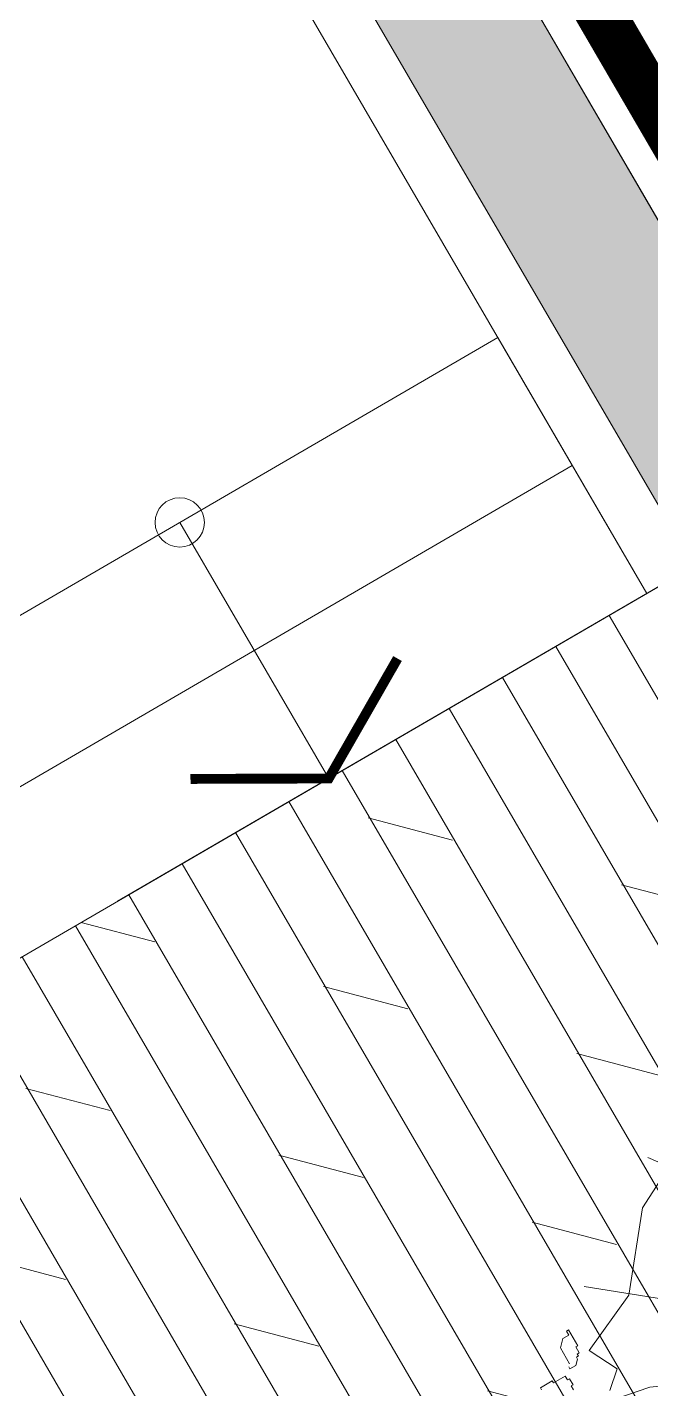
# Model space of a CAD drawing. Header units: millimetres. Extents: x 567980 to 569372, y 2065777 to 2066674.
# Drawn here: x 568738.397 to 568739.659, y 2066208.229 to 2066210.987 of the extents above; entities that cross this region are included whole.
import ezdxf

# ---------------------------------------------------------------- set-up
doc = ezdxf.new("R2010")
doc.units = ezdxf.units.MM
doc.linetypes.add('CENTER', pattern=[3, 1.5, -0.5, 0.5, -0.5])
for name, color, linetype, lineweight in [('boDnv', 54, 'Continuous', 25), ('E- CHU THICH', 162, 'Continuous', 13), ('E- RANH GIOI', 1, 'CENTER', 13), ('E- THAY', 9, 'Continuous', 20), ('E-Manh', 251, 'Continuous', 13), ('i_Cay', 114, 'Continuous', 13), ('i_Hatch', 250, 'Continuous', 13), ('LD-THAY', 9, 'Continuous', 13)]:
    doc.layers.add(name, color=color, linetype=linetype, lineweight=lineweight)
doc.layers.add('ChiaLo', color=128, linetype='CENTER')
doc.layers.add('loKBT', color=42, linetype='Continuous')

# ---------------------------------------------------------------- blocks, each defined once
blk = doc.blocks.new('NEN')
at = {"layer": 'ChiaLo', "ltscale": 5}
blk.add_lwpolyline([(53.67482594051398, -180.6169599411078), (33.55964076297823, -146.0427018103655)], dxfattribs=at)
at = {"layer": 'loKBT'}
for points in [[(44.36409642838407, -139.7567064419854), (33.55964076286182, -146.0427018098999), (43.61723335180432, -163.3298308758531), (54.4216890175594, -157.0438355079386)], [(33.55964076297823, -146.0427018101327), (22.75518509664107, -152.3286971785128), (32.81277768616565, -169.6158262437675), (43.61723335192073, -163.3298308756202)]]:
    blk.add_lwpolyline(points, close=True, dxfattribs=at)
blk = doc.blocks.new('BT-03')
at = {"layer": 'loKBT'}
for points in [[(7481040.000684443, 979879.001146662), (7468540.00034167, 979879.0011460348), (7468540.000342732, 959879.0005977215), (7481040.000685384, 959879.0005981395)], [(7468540.000342044, 959879.0005977215), (7481040.000683639, 959879.0005981978), (7481040.000683622, 979879.001146438), (7468540.000341088, 979879.0011461995)], [(7493540.00102708, 979879.001147078), (7481040.000684562, 979879.0011468694), (7481040.00068443, 959879.0005984079), (7493540.001026978, 959879.0005986479)], [(7493540.001026961, 979879.0011465959), (7481040.000684188, 979879.0011459688), (7481040.000685251, 959879.0005976558), (7493540.001027903, 959879.0005980742)], [(7481040.00068456, 959879.0005976558), (7493540.001026157, 959879.000598132), (7493540.001026139, 979879.0011463722), (7481040.000683605, 979879.0011461342)]]:
    blk.add_lwpolyline(points, close=True, dxfattribs=at)
blk = doc.blocks.new('mb-cay40')
at = {"color": 0, "linetype": 'ByBlock'}
for centre, radius, start, end in [((-136.2343589076481, 736.8957466763095), 62.92479999999998, 125.4093320002077, 202.7100880001333), ((-230.740058907686, 763.8882466762698), 62.92479999999998, 305.4093320002077, 22.71008800013334), ((16.26654109236551, 684.2603466763248), 136.5301, 133.811686000385, 194.307733999988), ((-210.5471589076042, 749.0423466762695), 136.5301, 313.811686000385, 14.30773399998799), ((-426.9131589077006, 693.7752466762759), 54.12369999999999, 146.8150690002197, 244.0193430003837), ((-495.9196589076018, 674.7454466763011), 54.12369999999999, 326.8150690002197, 64.01934300038363), ((-299.5701589075907, 710.3054466762878), 100.1777, 149.4737229998766, 231.7585850006217), ((-447.8704589076224, 682.5084466762783), 100.1777, 329.4737229998766, 51.75858500062168), ((-230.6878589075932, 779.3904466762833), 98.06469999999999, 192.3059549999538, 259.6848969996826), ((-344.058958907699, 662.0099466762913), 98.06469999999999, 12.30595499995376, 79.68489699968265), ((112.6560410923557, 711.3373466763078), 137.2196, 163.4642290000644, 212.7905639999698), ((-134.2428589076444, 676.0780466762808), 137.2196, 343.4642290000643, 32.79056399996983), ((-147.5025589076395, 637.821246676278), 79.6564, 145.524785000142, 220.8327340004014), ((-273.4387589076068, 630.8271466763035), 79.6564, 325.524785000142, 40.83273400040141), ((138.3718410924193, 615.5002466762926), 80.63699999999999, 104.100357000399, 168.4650159999594), ((39.71864109238959, 709.8323466762886), 80.63699999999999, 284.100357000399, 348.4650159999595), ((-554.1702589076594, 555.716446676277), 69.85239999999999, 25.45365099951863, 116.6851969996846), ((-522.4680589076888, 648.1498466762605), 69.85239999999999, 205.4536509995186, 296.6851969996846), ((-390.4405589076341, 597.053746676309), 66.85079999999999, 168.8066020001733, 257.6390980002616), ((-470.3303589076386, 544.7297466762902), 66.85079999999999, 348.8066020001733, 77.63909800026163), ((48.89724109234521, 562.139746676261), 68.7981, 103.8913859995158, 198.9039470000852), ((-32.70725890767062, 606.6362466762985), 68.7981, 283.8913859995158, 18.90394700008519), ((230.3510410923918, 506.037146676299), 141.3623, 100.3005049996434, 160.4476489999013), ((71.86314109229716, 692.4305466762962), 141.3623, 280.3005049996434, 340.4476489999013), ((-541.5223589077068, 596.8183466762894), 98.14920000000001, 183.3189289998474, 263.1903650005937), ((-651.1445589076611, 493.6793466763265), 98.14920000000001, 3.318928999847402, 83.19036500059372), ((259.9547410923115, 520.9738466762719), 76.85969999999999, 122.5817349996012, 207.1799879998302), ((150.1931410923426, 550.6291466762632), 76.85969999999999, 302.5817349996012, 27.17998799983019), ((-653.7485589076532, 502.9852466762604), 44.2471, 163.4933459999228, 274.4697339999847), ((-692.7238589076442, 471.4445466763245), 44.2471, 343.4933459999227, 94.46973399998471), ((213.0515410923108, 368.6593466762861), 79.60759999999999, 86.02821900006174, 161.3697619999351), ((143.1294410924311, 473.5071466763002), 79.60759999999999, 266.0282190000617, 341.3697619999351), ((299.7197410923836, 426.0202466763112), 53.529, 59.98145400028278, 155.6675900001146), ((277.7252410923538, 494.4245466762877), 53.529, 239.9814540002828, 335.6675900001146), ((-680.1407589076553, 301.4285466763176), 101.6635, 69.72013800080484, 135.6489100005381), ((-717.600058907643, 467.8581466763062), 101.6635, 249.7201380008048, 315.6489100005381), ((-620.4297589075868, 356.9077466762828), 75.7726, 22.57230600034306, 98.33354300080866), ((-561.4437589076697, 460.9655466763143), 75.7726, 202.5723060003431, 278.3335430008087), ((319.9207410923555, 283.5921466762593), 110.2473, 64.73526299980486, 140.5781150000674), ((281.8093410923029, 453.3035466762885), 110.2473, 244.7352629998049, 320.5781150000673), ((-694.8229589076363, 365.1617466763128), 95.9612, 210.9482359996829, 290.5783940005535), ((-743.3930589076772, 225.974346676303), 95.9612, 30.9482359996829, 110.5783940005535), ((359.2284410923021, 242.1056466762602), 79.1061, 90.25287400078554, 173.52208300028), ((280.2783410924312, 330.1357466762784), 79.1061, 270.2528740007856, 353.5220830002799), ((-736.4670589076995, 276.7996466763216), 75.60229999999999, 224.257649999822, 288.5926610007619), ((-766.5091589076037, 152.3813466762949), 75.60229999999999, 44.25764999982202, 108.5926610007619), ((-649.4696589076193, 256.585046676264), 83.90719999999999, 240.5094849996896, 309.291989999972), ((-637.6392589076131, 118.6108466762598), 83.90719999999999, 60.50948499968955, 129.291989999972), ((231.9157410923508, 266.539646676305), 78.02799999999999, 238.8747640006676, 311.2135240002623), ((242.9923410922929, 141.0472466762949), 78.02799999999999, 58.87476400066763, 131.2135240002623), ((344.0384410923289, 142.0358466763282), 53.57989999999999, 28.1981360000389, 112.1917869993301), ((371.0219410923892, 216.9645466762668), 53.57989999999999, 208.1981360000389, 292.1917869993301), ((-659.0736589076696, 39.63904667626048), 110.8102, 100.8761589997203, 165.4479130002026), ((-787.2373589075869, 176.3009466762742), 110.8102, 280.8761589997204, 345.4479130002026), ((349.6776410924213, 166.3968466762817), 97.6447, 209.1951970002367, 286.7189010004093), ((292.527541092335, 25.24994667626743), 97.6447, 29.19519700023669, 106.7189010004093), ((-716.1905589076923, 74.23634667632723), 87.35799999999999, 234.9744629993681, 331.3792250002423), ((-689.6452589076944, -39.14615332373069), 87.35799999999999, 54.97446299936808, 151.3792250002424), ((208.0612410923932, 37.25554667630786), 77.31559999999999, 208.8071649999463, 283.9198800002828), ((158.9131410923146, -75.04515332368464), 77.31559999999999, 28.80716499994626, 103.9198800002828), ((313.8222410924209, -58.64165332372795), 90.3688, 71.37116600059133, 141.7535400000561), ((271.7177410924342, 82.93484667628945), 90.3688, 251.3711660005913, 321.7535400000561), ((-674.8470589076169, -123.2118533237299), 70.02329999999999, 71.8192460004174, 140.0817599994504), ((-551.4629589076503, -83.00365332367801), 74.9971, 87.17243399982254, 157.2364690000009), ((-616.9188589076803, 20.92074667628185), 74.9971, 267.1724339998225, 337.2364690000009), ((-706.7037589076499, -11.75075332372944), 70.02329999999999, 251.8192460004175, 320.0817599994504), ((-557.1729589076713, -163.3047533236968), 77.98479999999999, 113.475291999382, 203.4559599999777), ((-659.7790589075885, -122.8160533237024), 77.98479999999999, 293.475291999382, 23.45595999997768), ((274.5892410923552, -86.62635332370701), 116.145, 186.5486859998972, 256.8911319994462), ((132.8601410923875, -212.990753323691), 116.145, 6.548685999897183, 76.89113199944619), ((296.2157410923683, -68.1395533237228), 50.671, 179.2557220000184, 267.628659000778), ((243.4524410924059, -118.1089533236882), 50.671, 359.2557220000184, 87.62865900077804), ((-604.7676589076873, -147.1679533237184), 106.605, 271.6327640008068, 352.0267889999677), ((-496.1556589076645, -268.5169533236767), 106.605, 91.63276400080674, 172.0267889999677), ((-341.8780589076923, -220.9033533237016), 95.91319999999999, 122.8873139993626, 186.7253339999508), ((-489.2111589075648, -151.593553323728), 95.91319999999999, 302.8873139993626, 6.725333999950768), ((69.87894109232002, -150.8368533236935), 70.3103, 173.6499809998805, 254.6514450005405), ((-18.61045890764217, -210.8629533236744), 70.3103, 353.6499809998805, 74.65144500054049), ((-132.5331589076959, -236.0941533236837), 75.353, 148.7876610002004, 221.5977110001933), ((-253.3297589076974, -247.0719533237279), 75.353, 328.7876610002005, 41.59771100019329), ((161.8329410923761, -136.5778533236808), 96.71849999999999, 218.6962139999035, 286.2415449999098), ((113.3978410923155, -289.9039533237083), 96.71849999999999, 38.69621399990353, 106.2415449999098), ((-472.8800589076418, -293.5357533236747), 49.2563, 76.54190599947391, 193.4774260002929), ((-509.3162589076674, -257.1117533236902), 49.2563, 256.541905999474, 13.4774260002929), ((-314.2852589076501, -280.7871533237339), 91.05040000000001, 159.1169869998805, 230.3606240003511), ((-457.4404589076003, -318.4468533237086), 91.05040000000001, 339.1169869998805, 50.36062400035106), ((-220.1570589075855, -348.4649533237389), 108.6658, 122.1169890002436, 201.7275269999994), ((-378.8747589077102, -296.6562533236793), 108.6658, 302.1169890002436, 21.72752699999944), ((99.92604109243257, -278.0229533236925), 148.0051, 165.2071100000012, 218.3217489999558), ((-159.2895589076797, -332.0080533237124), 148.0051, 345.2071100000012, 38.32174899995582), ((110.3971410924278, -276.4030533237237), 64.3426, 156.7754189998254, 231.2879720002375), ((11.02814109236351, -301.2369533236779), 64.3426, 336.7754189998254, 51.28797200023745), ((-170.4776589077082, -363.9031533237066), 62.5472, 129.7475050000398, 206.070901000292), ((-266.6537589076324, -343.3009533236764), 62.5472, 309.7475050000398, 26.07090100029198), ((-159.7919589076482, -372.2426533237012), 84.6027, 5.31956000003229, 80.41896799967047), ((-61.47215890765074, -280.976453323703), 84.6027, 185.3195600000323, 260.4189679996705)]:
    blk.add_arc(centre, radius, start, end, dxfattribs=at)
blk = doc.blocks.new('mb-cay34')
for p, q in [((-472.4825452343794, 721.8819282366893), (-472.4825452343794, 746.2287409929557)), ((-472.4825452343794, 746.2287409929557), (-468.4272770900861, 746.2287409929557)), ((-468.4272770900861, 721.8819282366893), (-472.4825452343794, 721.8819282366893)), ((-468.4272770900861, 697.5351154746022), (-468.4272770900861, 721.8819282366893)), ((-515.8390650292858, 679.9505053670144), (-528.0048694650758, 667.7770384121686)), ((-483.3967579354066, 679.9505053670144), (-515.8390650292858, 679.9505053670144)), ((-479.3414897896582, 684.0082065376918), (-475.286221645365, 684.0082065376918)), ((-475.286221645365, 684.0082065376918), (-475.286221645365, 671.8348607304506)), ((-460.3167407985893, 697.5351154746022), (-468.4272770900861, 697.5351154746022)), ((-460.3167407985893, 693.4772931563202), (-460.3167407985893, 697.5351154746022)), ((-448.1508553973982, 693.4772931563202), (-460.3167407985893, 693.4772931563202)), ((-448.1508553973982, 697.5351154746022), (-448.1508553973982, 693.4772931563202)), ((-440.0403191059012, 697.5351154746022), (-448.1508553973982, 697.5351154746022)), ((-536.1154867205187, 655.6036926049272), (-536.1154867205187, 651.5458702866453)), ((-528.0048694650758, 655.6036926049272), (-536.1154867205187, 655.6036926049272)), ((-528.0048694650758, 667.7770384121686), (-528.0048694650758, 655.6036926049272)), ((-503.6731796280947, 655.6036926049272), (-503.6731796280947, 651.5458702866453)), ((-491.5073751908493, 655.6036926049272), (-503.6731796280947, 655.6036926049272)), ((-487.4520260811547, 659.6615149232092), (-491.5073751908493, 659.6615149232092)), ((-491.5073751908493, 659.6615149232092), (-491.5073751908493, 655.6036926049272)), ((-483.3967579354066, 663.7192160997074), (-487.4520260811547, 663.7192160997074)), ((-487.4520260811547, 663.7192160997074), (-487.4520260811547, 659.6615149232092)), ((-475.286221645365, 671.8348607304506), (-483.3967579354066, 663.7192160997074)), ((-376.0379749102867, 577.709340932779), (-395.0297691073501, 672.7273618336766)), ((-503.6731796280947, 651.5458702866453), (-536.1154867205187, 651.5458702866453)), ((-535.5692260898649, 528.3000266004818), (-486.1905161960748, 638.5208823834545)), ((-486.1905161960748, 638.5208823834545), (-433.0134024829022, 611.9158203830011)), ((-433.0134024829022, 611.9158203830011), (-406.4248456255881, 642.3215574584901)), ((-368.4412122514914, 319.2604075418785), (-588.7462948230677, 589.1115007514597)), ((-284.877227821562, 380.0719489925541), (-376.0379749102867, 577.709340932779)), ((-657.1168438938912, 429.4812633306718), (-535.5692260898649, 528.3000266004818)), ((-729.2857518041272, 288.8546704663895), (-657.1168438938912, 429.4812633306718)), ((-478.5937535372792, 190.035974496277), (-729.2857518041272, 376.2712066236418))]:
    blk.add_line(p, q)
blk = doc.blocks.new('SAN VUON BT A-BT1')
at = {"layer": 'i_Hatch', "true_color": 0x46cb3a, "transparency": 33554687}
h = blk.add_hatch(dxfattribs=at)
h.set_pattern_fill('CROSS', color=95, scale=300, double=1)
h.set_pattern_definition([(0, (2832.471804052591, -202892.1308809184), (75, 75), [37.5, -112.5]), (90, (2851.221804052591, -202910.8808809183), (-74.99999999999999, 75), [37.5, -112.5])])
h.paths.add_polyline_path([(7163776.864386948, 841296.910365944), (7151496.864386948, 841296.910365944), (7151496.864386948, 841006.910365944), (7163486.864386948, 841006.910365944), (7163486.864386948, 821856.910365944), (7163776.864386948, 821856.910365944)])
h.paths.add_polyline_path([(7158157.283433403, 822152.3777757367), (7151786.864386949, 822152.3777756564), (7151786.864386949, 839436.8804223271), (7151496.864386948, 839436.8686022377), (7151496.864386948, 821856.910365944), (7151496.864386948, 821516.9103659827), (7158157.283433396, 821516.9103659128)])
at = {"layer": 'i_Hatch', "transparency": 33554687}
h = blk.add_hatch(dxfattribs=at)
h.set_pattern_fill('DOLMIT', color=256, scale=500, angle=90, double=1)
h.set_pattern_definition([(90, (2832.471804052591, -202862.1308809184), (-125, 7.7e-15), []), (135, (2832.471804052591, -202862.1308809184), (-249.9999995804921, -249.9999995804921), [176.7766952966368, -353.5533905932737])])
h.paths.add_polyline_path([(7153136.765294363, 839436.8859294639), (7153396.840497333, 839436.8630951007), (7153396.850810148, 839436.9233952842), (7161886.864608527, 839436.9225160485), (7161886.852458509, 835656.8262963376), (7163376.852236928, 835656.827295598), (7163376.864386948, 840926.910365944), (7151496.864386948, 840926.910365944), (7151496.852236928, 839436.8388431835), (7153136.765294363, 839436.9101813809)])
at = {"layer": 'E- CHU THICH', "const_width": 20}
blk.add_lwpolyline([(7152399.337035959, 839296.8749298312), (7152641.824149049, 839436.8749298303), (7152641.82414896, 839436.8749298303), (7152641.824149049, 839436.8749298303), (7152884.311262063, 839296.8749298312)], dxfattribs=at)
at = {"layer": 'E- CHU THICH'}
blk.add_lwpolyline([(7152641.82414896, 839436.8749298303), (7152641.82414896, 838836.8749299052)], dxfattribs=at)
blk.add_circle((7152641.82414896, 838836.8749299052), 50, dxfattribs=at)
at = {"layer": 'E- RANH GIOI', "ltscale": 0.1, "const_width": 100}
blk.add_lwpolyline([(7151386.86438695, 821436.910365944), (7163886.864386948, 821436.910365944), (7163886.864386948, 841436.910365944), (7151386.86438695, 841436.910365944)], close=True, dxfattribs=at)
at = {"layer": 'E- THAY'}
for p, q in [((7153136.765294363, 839436.8745122823), (7151696.852165948, 839436.8745122823)), ((7151896.852782408, 838836.8745122821), (7151896.852782408, 839436.8745122823)), ((7153386.817629852, 839136.8565095579), (7151896.852000508, 839136.8745122823)), ((7153386.796024676, 838836.7672425536), (7151896.852273246, 838836.8745122823))]:
    blk.add_line(p, q, dxfattribs=at)
at = {"layer": 'E-Manh'}
for p, q in [((7151496.864386948, 841326.910365944), (7151496.864386948, 821886.910365944)), ((7151786.851731919, 839436.8745122823), (7151786.864386949, 822182.377775656)), ((7151896.851727768, 839436.8745122823), (7151896.864386949, 822292.3777757328))]:
    blk.add_line(p, q, dxfattribs=at)
for points in [[(7151496.864386948, 841326.910365944), (7151496.864386948, 821546.9103659827), (7158267.258378486, 821546.9103659117)], [(7153136.765294363, 839436.8745122823), (7151496.852236928, 839436.8745122823), (7151496.864386948, 840926.910365944), (7163376.864386948, 840926.910365944)]]:
    blk.add_lwpolyline(points, dxfattribs=at)
at = {"layer": 'i_Hatch', "transparency": 33554687}
blk.add_line((7153496.864469307, 839436.910365944), (7151496.864386948, 839436.910365944), dxfattribs=at)
at = {"layer": 'i_Cay', "xscale": -1.142857142857142, "yscale": 1.142857142857142, "zscale": 1.142857142857142, "rotation": 270}
blk.add_blockref('mb-cay34', (7152039.457976967, 841259.3881111838), dxfattribs=at)
blk.add_blockref('mb-cay34', (7152039.457976967, 841259.3881111838), dxfattribs=at)
at = {"layer": 'i_Cay', "xscale": 0.5, "yscale": 0.5, "zscale": 0.5}
for p in [(7152777.329566423, 841085.7654812387), (7163831.722149317, 838893.7654812387)]:
    blk.add_blockref('mb-cay40', p, dxfattribs=at)
blk = doc.blocks.new('MBT1 BT1')
at = {"layer": 'E- RANH GIOI', "ltscale": 0.1, "const_width": 100}
blk.add_lwpolyline([(7075416.345703125, 1014867.457519531), (7087916.345703125, 1014867.457275391), (7087916.345703125, 1034867.457519531), (7075416.345703125, 1034867.457519531)], close=True, dxfattribs=at)
at = {"layer": 'E- THAY'}
blk.add_blockref('SAN VUON BT A-BT1', (-75970.5185546875, 193430.5471191406), dxfattribs=at)

msp = doc.modelspace()

# ---------------------------------------------------------------- block references
at = {"layer": 'boDnv'}
msp.add_blockref('NEN', (568697.4807461541, 2066371.697269554), dxfattribs=at)

# ---------------------------------------------------------------- next in the draw order: linework, layer by layer
at = {"layer": 'ChiaLo', "ltscale": 5, "elevation": -0.0003410469143437406}
msp.add_lwpolyline([(568751.1557432027, 2066191.080409152), (568731.0405574625, 2066225.654668415)], dxfattribs=at)
msp.add_lwpolyline([(568751.1557432027, 2066191.080409152), (568731.0405574625, 2066225.654668415)], dxfattribs=at)

# ---------------------------------------------------------------- next in the draw order: block references
at = {"layer": 'loKBT', "xscale": 0.001000000000001394, "yscale": 0.001000000000001394, "zscale": 0.001000000000001394, "rotation": 30.1906983248881}
msp.add_blockref('BT-03', (562757.5165446321, 2061616.627306691, -0.0003397006927730217), dxfattribs=at)

# ---------------------------------------------------------------- next in the draw order: block references
at = {"layer": 'LD-THAY', "xscale": 0.001000000000001394, "yscale": 0.001000000000001394, "zscale": 0.001000000000001394, "rotation": 210.1906985033857}
msp.add_blockref('MBT1 BT1', (574347.1704261714, 2070667.230586512, -0.000343000708009202), dxfattribs=at)

# ---------------------------------------------------------------- next in the draw order: block references
msp.add_blockref('MBT1 BT1', (574336.3659702851, 2070660.944590835, -0.0003429976823956217), dxfattribs=at)

# ---------------------------------------------------------------- next in the draw order: linework, layer by layer
at = {"layer": 'ChiaLo', "ltscale": 5, "elevation": -0.0003410469143437406}
msp.add_lwpolyline([(568751.1557432027, 2066191.080409152), (568731.0405574625, 2066225.654668415)], dxfattribs=at)

# ---------------------------------------------------------------- next in the draw order: block references
at = {"layer": 'loKBT', "xscale": 0.001000000000001394, "yscale": 0.001000000000001394, "zscale": 0.001000000000001394, "rotation": 30.1906983248881}
msp.add_blockref('BT-03', (562757.5165446321, 2061616.627306691, -0.0003397006927730217), dxfattribs=at)

# ---------------------------------------------------------------- next in the draw order: block references
at = {"layer": 'LD-THAY', "xscale": 0.001000000000001394, "yscale": 0.001000000000001394, "zscale": 0.001000000000001394, "rotation": 210.1906985033857}
msp.add_blockref('MBT1 BT1', (574347.1704261714, 2070667.230586512, -0.000343000708009202), dxfattribs=at)

# ---------------------------------------------------------------- next in the draw order: block references
msp.add_blockref('MBT1 BT1', (574336.3659702851, 2070660.944590835, -0.0003429976823956217), dxfattribs=at)

doc.saveas('drawing.dxf')
